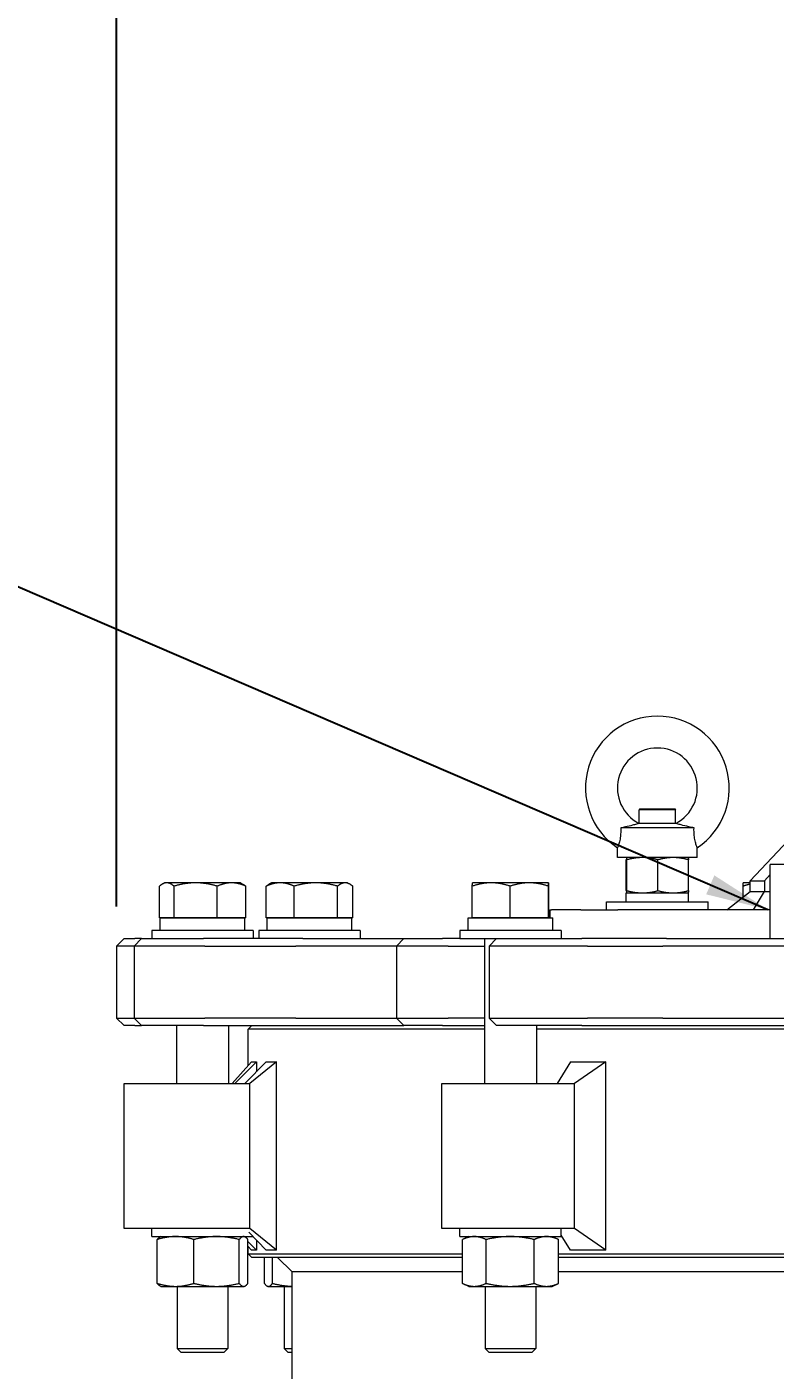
# Model space of a CAD drawing. Header units: inches. Extents: x 14 to 368, y 5 to 236.
# Drawn here: x 172.19 to 185.1, y 106.12 to 129.3 of the extents above; entities that cross this region are included whole.
import ezdxf

# ---------------------------------------------------------------- set-up
doc = ezdxf.new("R2010")
doc.units = ezdxf.units.IN
doc.header["$LTSCALE"] = 11
doc.header["$MEASUREMENT"] = 0
for name, color, linetype, lineweight in [('Dimension (ANSI)', 7, 'Continuous', 25), ('Symbol (ANSI)', 7, 'Continuous', 25), ('Visible (ANSI)', 7, 'Continuous', 50)]:
    doc.layers.add(name, color=color, linetype=linetype, lineweight=lineweight)
doc.styles.add('MEMCOR Medium', font='arial.ttf')
doc.styles.add('Standard D-E', font='arial.ttf')
doc.dimstyles.new('Default (ANSI)', dxfattribs={"dimscale": 11, "dimtxt": 0.15, "dimasz": 0.098425, "dimexe": 0.125, "dimexo": 0.0625, "dimgap": 0.031496, "dimtad": 0, "dimtih": 1, "dimtoh": 1, "dimdec": 4, "dimrnd": 1e-08, "dimzin": 3, "dimdsep": 46, "dimlunit": 5, "dimtxsty": 'MEMCOR Medium', "dimcen": 0.09, "dimdle": 0.393701, "dimclrd": 256, "dimclre": 256, "dimclrt": 256, "dimadec": 0, "dimazin": 1, "dimtfac": 0.8, "dimtofl": 0, "dimtmove": 0, "dimatfit": 3, "dimfxl": 1, "dimfrac": 1, "dimtolj": 1, "dimtzin": 4, "dimlwd": -1, "dimlwe": -1, "dimarcsym": 0})
doc.dimstyles.new('in [mm] D-E NeptuneBenson$7', dxfattribs={"dimscale": 11, "dimtxt": 0.15, "dimasz": 0.098425, "dimexe": 0.125, "dimexo": 0.063, "dimgap": 0.031496, "dimtad": 0, "dimtih": 1, "dimtoh": 1, "dimdec": 4, "dimrnd": 1e-08, "dimzin": 3, "dimdsep": 46, "dimlunit": 5, "dimtxsty": 'Standard D-E', "dimcen": 0.09, "dimdle": 0.393701, "dimclrd": 256, "dimclre": 256, "dimclrt": 256, "dimadec": 1, "dimazin": 1, "dimtfac": 1, "dimtofl": 0, "dimtmove": 0, "dimatfit": 3, "dimfxl": 1, "dimfrac": 1, "dimtolj": 1, "dimtzin": 4, "dimlwd": -1, "dimlwe": -1, "dimarcsym": 0})

# ---------------------------------------------------------------- blocks, each defined once
blk = doc.blocks.new('*D26')
at = {"layer": 'Defpoints', "color": 0, "transparency": 16777216}
for p in [(207.295, 132.344), (173.742, 113.439), (207.295, 113.439)]:
    blk.add_point(p, dxfattribs=at)
at = {"layer": 'Dimension (ANSI)', "transparency": 16777216}
for p, q in [((173.742, 114.126), (173.742, 133.719)), ((207.295, 114.126), (207.295, 133.719)), ((174.825, 132.344), (184.561, 132.344)), ((206.213, 132.344), (196.477, 132.344))]:
    blk.add_line(p, q, dxfattribs=at)
for points in [[(174.825, 132.524), (174.825, 132.163), (173.742, 132.344)], [(206.213, 132.524), (206.213, 132.163), (207.295, 132.344)]]:
    blk.add_solid(points, dxfattribs=at)
at = {"layer": 'Dimension (ANSI)', "transparency": 16777216, "char_height": 1.65, "attachment_point": 5, "style": 'MEMCOR Medium'}
for s, insert in [('\\A1; 33{\\H0.8x;\\S9#16;} in', (190.519, 134.053)), ('\\A1;[852.2 mm]', (190.519, 130.94))]:
    blk.add_mtext(s, dxfattribs=dict(at, insert=insert))

msp = doc.modelspace()

# ---------------------------------------------------------------- linework, layer by layer
at = {"layer": 'Visible (ANSI)', "linetype": 'Continuous', "lineweight": 18}
for p, q in [((186.737592, 116.764657), (184.668524, 114.56876)), ((182.770642, 115.80626), (182.758142, 115.79376)), ((183.383142, 115.79376), (182.758142, 115.79376)), ((182.758142, 115.558113), (182.758142, 115.79376)), ((182.770642, 115.80626), (183.370642, 115.80626)), ((183.370642, 115.80626), (183.383142, 115.79376)), ((183.383142, 115.558113), (183.383142, 115.79376)), ((183.70279, 115.479571), (182.438495, 115.479571)), ((183.390108, 115.558113), (182.751177, 115.558113)), ((182.381666, 114.96776), (182.381666, 115.137382)), ((183.759619, 114.96776), (182.381666, 114.96776)), ((182.539642, 114.96776), (182.539565, 114.967724)), ((183.601642, 114.96776), (183.60172, 114.967724)), ((183.759619, 114.96776), (183.759619, 115.137382)), ((182.534487, 114.397065), (182.534487, 114.929455)), ((182.544953, 114.397065), (182.544953, 114.929455)), ((183.081108, 114.397065), (183.081108, 114.929455)), ((183.606798, 114.397065), (183.606798, 114.929455)), ((196.018842, 114.85001), (185.018842, 114.85001)), ((185.018842, 113.56876), (185.018842, 114.85001)), ((174.568778, 114.532389), (174.528567, 114.509173)), ((174.606667, 114.532389), (174.568778, 114.532389)), ((175.106, 114.532389), (174.606667, 114.532389)), ((175.724112, 114.532389), (175.106, 114.532389)), ((175.880778, 114.532389), (175.724112, 114.532389)), ((175.880778, 114.532389), (175.920989, 114.509173)), ((176.413468, 114.532389), (176.369428, 114.506962)), ((176.56378, 114.532389), (176.413468, 114.532389)), ((177.17851, 114.532389), (176.56378, 114.532389)), ((177.684198, 114.532389), (177.17851, 114.532389)), ((177.725468, 114.532389), (177.684198, 114.532389)), ((177.725468, 114.532389), (177.769508, 114.506962)), ((179.880351, 114.532389), (179.880332, 114.532378)), ((180.20408, 114.532389), (179.880351, 114.532389)), ((180.860061, 114.532389), (180.20408, 114.532389)), ((181.192332, 114.532389), (180.860061, 114.532389)), ((181.192351, 114.532389), (181.192332, 114.532389)), ((181.192351, 114.532389), (181.19237, 114.532378)), ((184.55127, 114.532389), (184.551251, 114.532378)), ((184.668524, 114.532389), (184.55127, 114.532389)), ((184.668524, 114.38126), (184.668524, 114.56876)), ((184.668524, 114.56876), (184.919721, 114.56876)), ((184.919721, 114.56876), (185.018842, 114.673957)), ((184.919721, 114.56876), (184.919721, 114.38126)), ((174.479815, 113.928389), (174.479815, 114.473797)), ((174.733519, 113.928389), (174.733519, 114.473797)), ((175.478482, 113.928389), (175.478482, 114.473797)), ((175.969741, 113.928389), (175.969741, 114.473797)), ((176.322522, 113.928389), (176.322522, 114.473797)), ((176.805038, 113.928389), (176.805038, 114.473797)), ((177.551983, 113.928389), (177.551983, 114.473797)), ((177.816414, 113.928389), (177.816414, 114.473797)), ((179.877516, 113.928389), (179.877516, 114.473797)), ((180.530644, 113.928389), (180.530644, 114.473797)), ((181.189479, 113.928389), (181.189479, 114.473797)), ((181.195186, 113.928389), (181.195186, 114.473797)), ((182.534142, 114.35876), (183.606788, 114.35876)), ((182.534142, 114.20276), (182.534142, 114.35876)), ((182.539642, 114.35876), (182.539565, 114.358796)), ((183.601642, 114.35876), (183.60172, 114.358796)), ((184.269407, 114.06876), (184.668524, 114.38126)), ((184.548435, 114.287232), (184.548435, 114.473797)), ((184.668524, 114.38126), (184.919721, 114.38126)), ((184.729936, 114.06876), (184.919721, 114.38126)), ((184.919721, 114.38126), (185.018842, 114.38126)), ((181.216196, 114.06876), (181.245075, 114.06876)), ((181.216196, 114.06876), (181.216196, 113.928385)), ((181.74747, 114.06876), (181.245075, 114.06876)), ((181.74747, 114.06876), (182.386057, 114.06876)), ((182.195642, 114.20276), (183.945642, 114.20276)), ((182.195642, 114.06876), (182.195642, 114.20276)), ((185.018842, 114.06876), (182.386057, 114.06876)), ((183.607142, 114.20276), (183.607142, 114.24817)), ((183.945642, 114.06876), (183.945642, 114.20276)), ((174.606667, 113.928389), (174.479815, 113.928389)), ((174.495278, 113.928385), (175.954278, 113.928385)), ((174.495278, 113.709385), (174.495278, 113.928385)), ((174.568778, 113.928389), (174.568778, 113.928385)), ((174.733519, 113.928389), (174.606667, 113.928389)), ((175.106, 113.928389), (174.733519, 113.928389)), ((175.478482, 113.928389), (175.106, 113.928389)), ((175.724112, 113.928389), (175.478482, 113.928389)), ((175.969741, 113.928389), (175.724112, 113.928389)), ((175.880778, 113.928389), (175.880778, 113.928385)), ((175.954278, 113.709385), (175.954278, 113.928385)), ((176.56378, 113.928389), (176.322522, 113.928389)), ((176.339968, 113.928385), (177.798968, 113.928385)), ((176.339968, 113.709385), (176.339968, 113.928385)), ((176.413468, 113.928389), (176.413468, 113.928385)), ((176.805038, 113.928389), (176.56378, 113.928389)), ((177.17851, 113.928389), (176.805038, 113.928389)), ((177.551983, 113.928389), (177.17851, 113.928389)), ((177.684198, 113.928389), (177.551983, 113.928389)), ((177.816414, 113.928389), (177.684198, 113.928389)), ((177.725468, 113.928389), (177.725468, 113.928385)), ((177.798968, 113.709385), (177.798968, 113.928385)), ((179.806851, 113.928385), (181.265851, 113.928385)), ((179.806851, 113.709385), (179.806851, 113.928385)), ((180.20408, 113.928389), (179.877516, 113.928389)), ((179.880351, 113.928389), (179.880351, 113.928385)), ((180.530644, 113.928389), (180.20408, 113.928389)), ((180.860061, 113.928389), (180.530644, 113.928389)), ((181.189479, 113.928389), (180.860061, 113.928389)), ((181.192332, 113.928389), (181.189479, 113.928389)), ((181.195186, 113.928389), (181.192332, 113.928389)), ((181.192351, 113.928389), (181.192351, 113.928385)), ((181.265851, 113.709385), (181.265851, 113.928385)), ((176.099778, 113.709385), (174.349778, 113.709385)), ((174.349778, 113.709385), (174.349778, 113.56876)), ((176.099778, 113.709385), (176.099778, 113.56876)), ((177.944468, 113.709385), (176.194468, 113.709385)), ((176.194468, 113.709385), (176.194468, 113.56876)), ((177.944468, 113.709385), (177.944468, 113.56876)), ((181.411351, 113.709385), (179.661351, 113.709385)), ((179.661351, 113.709385), (179.661351, 113.56876)), ((181.411351, 113.709385), (181.411351, 113.56876)), ((173.87242, 113.56876), (173.74242, 113.43876)), ((173.748629, 113.43876), (173.74242, 113.43876)), ((173.74242, 113.43876), (173.74242, 112.19876)), ((173.784936, 113.43876), (173.748629, 113.43876)), ((174.043318, 113.43876), (173.784936, 113.43876)), ((173.87242, 113.56876), (173.877822, 113.56876)), ((173.877822, 113.56876), (173.91385, 113.56876)), ((173.91385, 113.56876), (174.053684, 113.56876)), ((174.173318, 113.56876), (174.043318, 113.43876)), ((174.049326, 113.43876), (174.043318, 113.43876)), ((174.043318, 113.43876), (174.043318, 112.19876)), ((174.117802, 113.43876), (174.049326, 113.43876)), ((174.173318, 113.56876), (174.053684, 113.56876)), ((175.263364, 113.43876), (174.117802, 113.43876)), ((174.173318, 113.56876), (174.176202, 113.56876)), ((174.176202, 113.56876), (174.244151, 113.56876)), ((174.244151, 113.56876), (175.24079, 113.56876)), ((176.253093, 113.56876), (175.24079, 113.56876)), ((175.263364, 113.43876), (176.275667, 113.43876)), ((176.956068, 113.56876), (176.253093, 113.56876)), ((176.275667, 113.43876), (176.833584, 113.43876)), ((178.56881, 113.43876), (176.833584, 113.43876)), ((176.956068, 113.56876), (178.69881, 113.56876)), ((178.69881, 113.56876), (178.56881, 113.43876)), ((178.879044, 113.43876), (178.56881, 113.43876)), ((178.56881, 113.43876), (178.56881, 112.19876)), ((178.69881, 113.56876), (178.968714, 113.56876)), ((179.099672, 113.43876), (178.879044, 113.43876)), ((178.968714, 113.56876), (179.187642, 113.56876)), ((179.460356, 113.43876), (179.099672, 113.43876)), ((179.187642, 113.56876), (179.36077, 113.56876)), ((179.663425, 113.56876), (179.36077, 113.56876)), ((179.460356, 113.43876), (180.088851, 113.43876)), ((179.663425, 113.56876), (180.297912, 113.56876)), ((180.088851, 113.56876), (180.088851, 111.06876)), ((180.297912, 113.56876), (180.167912, 113.43876)), ((180.266018, 113.43876), (180.167912, 113.43876)), ((180.167912, 113.43876), (180.167912, 112.19876)), ((180.507643, 113.43876), (180.266018, 113.43876)), ((180.297912, 113.56876), (180.345003, 113.56876)), ((180.345003, 113.56876), (180.584766, 113.56876)), ((181.866943, 113.43876), (180.507643, 113.43876)), ((180.584766, 113.56876), (181.767358, 113.56876)), ((182.428091, 113.56876), (181.767358, 113.56876)), ((181.866943, 113.43876), (182.527677, 113.43876)), ((183.22971, 113.56876), (182.428091, 113.56876)), ((182.527677, 113.43876), (183.163882, 113.43876)), ((188.102037, 113.43876), (183.163882, 113.43876)), ((183.22971, 113.56876), (188.123668, 113.56876)), ((173.74242, 112.19876), (173.748629, 112.19876)), ((173.87242, 112.06876), (173.74242, 112.19876)), ((173.748629, 112.19876), (173.784936, 112.19876)), ((173.784936, 112.19876), (174.043318, 112.19876)), ((174.043318, 112.19876), (174.049326, 112.19876)), ((174.173318, 112.06876), (174.043318, 112.19876)), ((174.049326, 112.19876), (174.117802, 112.19876)), ((174.117802, 112.19876), (175.263364, 112.19876)), ((176.275667, 112.19876), (175.263364, 112.19876)), ((176.833584, 112.19876), (176.275667, 112.19876)), ((176.833584, 112.19876), (178.56881, 112.19876)), ((178.56881, 112.19876), (178.879044, 112.19876)), ((178.69881, 112.06876), (178.56881, 112.19876)), ((178.879044, 112.19876), (179.099672, 112.19876)), ((179.099672, 112.19876), (179.460356, 112.19876)), ((180.088851, 112.19876), (179.460356, 112.19876)), ((180.167912, 112.19876), (180.266018, 112.19876)), ((180.297912, 112.06876), (180.167912, 112.19876)), ((180.266018, 112.19876), (180.507643, 112.19876)), ((180.507643, 112.19876), (181.866943, 112.19876)), ((182.527677, 112.19876), (181.866943, 112.19876)), ((183.163882, 112.19876), (182.527677, 112.19876)), ((183.163882, 112.19876), (188.102037, 112.19876)), ((173.877822, 112.06876), (173.87242, 112.06876)), ((173.91385, 112.06876), (173.877822, 112.06876)), ((174.053684, 112.06876), (173.91385, 112.06876)), ((174.053684, 112.06876), (174.173318, 112.06876)), ((174.176202, 112.06876), (174.173318, 112.06876)), ((174.244151, 112.06876), (174.176202, 112.06876)), ((175.24079, 112.06876), (174.244151, 112.06876)), ((174.777278, 112.06876), (174.777278, 111.06876)), ((175.24079, 112.06876), (176.253093, 112.06876)), ((175.672278, 112.06876), (175.672278, 111.06876)), ((176.071816, 112.06876), (176.009316, 112.00626)), ((180.088851, 112.00626), (176.009316, 112.00626)), ((176.009316, 111.379451), (176.009316, 112.00626)), ((176.253093, 112.06876), (176.826651, 112.06876)), ((176.826651, 112.06876), (178.69881, 112.06876)), ((178.968714, 112.06876), (178.69881, 112.06876)), ((179.187642, 112.06876), (178.968714, 112.06876)), ((179.36077, 112.06876), (179.187642, 112.06876)), ((179.36077, 112.06876), (180.053743, 112.06876)), ((180.053743, 112.06876), (180.088851, 112.06876)), ((180.345003, 112.06876), (180.297912, 112.06876)), ((180.584766, 112.06876), (180.345003, 112.06876)), ((181.767358, 112.06876), (180.584766, 112.06876)), ((180.983851, 112.06876), (180.983851, 111.06876)), ((190.071342, 112.00626), (180.983851, 112.00626)), ((181.767358, 112.06876), (182.428091, 112.06876)), ((182.428091, 112.06876), (182.992454, 112.06876)), ((182.992454, 112.06876), (188.357747, 112.06876)), ((176.065853, 111.443303), (175.734218, 111.06876)), ((176.153174, 111.443303), (175.782258, 111.06876)), ((176.322452, 111.443303), (175.955906, 111.06876)), ((176.499815, 111.443303), (176.038102, 111.06876)), ((176.065853, 111.443303), (176.153174, 111.443303)), ((176.153174, 111.443303), (176.153174, 111.270332)), ((176.322452, 111.443303), (176.499815, 111.443303)), ((176.499815, 108.194217), (176.499815, 111.443303)), ((181.570944, 111.443303), (181.339913, 111.06876)), ((181.570944, 111.443303), (182.184153, 111.443303)), ((182.184153, 111.443303), (181.638326, 111.06876)), ((182.184153, 108.194217), (182.184153, 111.443303)), ((173.872613, 111.06876), (174.899555, 111.06876)), ((173.872613, 108.56876), (173.872613, 111.06876)), ((174.899555, 111.06876), (176.038102, 111.06876)), ((176.038102, 108.56876), (176.038102, 111.06876)), ((179.349903, 111.06876), (180.895192, 111.06876)), ((179.349903, 108.56876), (179.349903, 111.06876)), ((180.895192, 111.06876), (181.638326, 111.06876)), ((181.638326, 108.56876), (181.638326, 111.06876)), ((174.899555, 108.56876), (173.872613, 108.56876)), ((174.349778, 108.428135), (174.349778, 108.56876)), ((176.038102, 108.56876), (174.899555, 108.56876)), ((176.322452, 108.194217), (176.019883, 108.503387)), ((176.499815, 108.194217), (176.038102, 108.56876)), ((180.895192, 108.56876), (179.349903, 108.56876)), ((179.661351, 108.428135), (179.661351, 108.56876)), ((181.638326, 108.56876), (180.895192, 108.56876)), ((181.411351, 108.428135), (181.411351, 108.56876)), ((182.184153, 108.194217), (181.638326, 108.56876)), ((174.349778, 108.428135), (176.093529, 108.428135)), ((174.4425, 107.621002), (174.4425, 108.376268)), ((174.505778, 108.428135), (174.493694, 108.4225)), ((175.074454, 107.621002), (175.074454, 108.376268)), ((175.856732, 107.621002), (175.856732, 108.376268)), ((175.943778, 108.428135), (175.955862, 108.4225)), ((176.007056, 107.621002), (176.007056, 108.376268)), ((176.153174, 108.194217), (176.007056, 108.341764)), ((176.065853, 108.194217), (176.007056, 108.260621)), ((176.009316, 108.13126), (176.009316, 108.258069)), ((176.153174, 108.367188), (176.153174, 108.194217)), ((179.661351, 108.428135), (181.411351, 108.428135)), ((179.706145, 107.621002), (179.706145, 108.376268)), ((179.817351, 108.428135), (179.709694, 108.377934)), ((180.11583, 107.621002), (180.11583, 108.376268)), ((180.946037, 107.621002), (180.946037, 108.376268)), ((181.255351, 108.428135), (181.363008, 108.377934)), ((181.366557, 107.621002), (181.366557, 108.376268)), ((181.570944, 108.194217), (181.411351, 108.452946)), ((176.009316, 108.13126), (179.706145, 108.13126)), ((176.071816, 108.06876), (176.009316, 108.13126)), ((176.153174, 108.194217), (176.065853, 108.194217)), ((179.706145, 108.06876), (176.071816, 108.06876)), ((176.291469, 107.621002), (176.291469, 108.06876)), ((176.499815, 108.194217), (176.322452, 108.194217)), ((176.429472, 107.621002), (176.429472, 108.06876)), ((176.768587, 107.81876), (176.518587, 108.06876)), ((181.366557, 108.13126), (189.740843, 108.13126)), ((189.740843, 108.06876), (181.366557, 108.06876)), ((182.184153, 108.194217), (181.570944, 108.194217)), ((176.768587, 105.81876), (176.768587, 107.81876)), ((179.706145, 107.81876), (176.768587, 107.81876)), ((189.740843, 107.81876), (181.366557, 107.81876)), ((174.505778, 107.569135), (174.493694, 107.57477)), ((174.505778, 107.569135), (174.758477, 107.569135)), ((174.758477, 107.569135), (175.465593, 107.569135)), ((174.787278, 107.569135), (174.787278, 106.4945)), ((175.465593, 107.569135), (175.931894, 107.569135)), ((175.662278, 107.569135), (175.662278, 106.4945)), ((175.931894, 107.569135), (175.943778, 107.569135)), ((175.943778, 107.569135), (175.955862, 107.57477)), ((176.350468, 107.569135), (176.340324, 107.573865)), ((176.350468, 107.569135), (176.360471, 107.569135)), ((176.360471, 107.569135), (176.768587, 107.569135)), ((176.631968, 107.569135), (176.631968, 106.4945)), ((179.817351, 107.569135), (179.709694, 107.619336)), ((179.817351, 107.569135), (179.910988, 107.569135)), ((179.910988, 107.569135), (180.530933, 107.569135)), ((180.098851, 107.569135), (180.098851, 106.4945)), ((180.530933, 107.569135), (181.156297, 107.569135)), ((180.973851, 107.569135), (180.973851, 106.4945)), ((181.156297, 107.569135), (181.255351, 107.569135)), ((181.255351, 107.569135), (181.363008, 107.619336)), ((174.787278, 106.4945), (175.662278, 106.4945)), ((174.855439, 106.428385), (174.787278, 106.4945)), ((175.594117, 106.428385), (174.855439, 106.428385)), ((175.594117, 106.428385), (175.662278, 106.4945)), ((176.631968, 106.4945), (176.768587, 106.4945)), ((176.700129, 106.428385), (176.631968, 106.4945)), ((176.768587, 106.428385), (176.700129, 106.428385)), ((180.098851, 106.4945), (180.973851, 106.4945)), ((180.167012, 106.428385), (180.098851, 106.4945)), ((180.90569, 106.428385), (180.167012, 106.428385)), ((180.90569, 106.428385), (180.973851, 106.4945))]:
    msp.add_line(p, q, dxfattribs=at)
for radius, start, end in [(1.240157, 303.7489886, 236.2510114), (0.688976, 297.6249219, 242.3750781)]:
    msp.add_arc((183.070642, 116.168547), radius, start, end, dxfattribs=at)
msp.add_ellipse((183.070642, 114.24817), major_axis=(0, 3.042643), ratio=0.176326981, start_param=4.71238898, end_param=4.748743679, dxfattribs=at)
for points, knots in [([(182.438495, 115.479571), (182.440111, 115.431146), (182.438919, 115.382264), (182.429242, 115.297118), (182.422731, 115.265135), (182.409289, 115.212171), (182.401977, 115.190092), (182.389789, 115.156574), (182.385125, 115.145559), (182.382115, 115.138424), (182.381679, 115.137377), (182.381682, 115.137375)], [0, 0, 0, 0, 0.370297257, 0.370297257, 0.678851509, 0.678851509, 0.993897876, 0.993897876, 1.309972792, 1.309972792, 1.441396402, 1.441396402, 1.441396402, 1.441396402]), ([(182.751177, 115.558113), (182.751177, 115.558113), (182.748489, 115.557142), (182.735945, 115.552847), (182.7241, 115.548925), (182.689651, 115.538501), (182.665376, 115.531702), (182.602968, 115.5156), (182.562108, 115.505966), (182.493305, 115.490878), (182.466031, 115.485148), (182.438495, 115.479571)], [1.392315176, 1.392315176, 1.392315176, 1.392315176, 1.5581507, 1.5581507, 1.784784336, 1.784784336, 2.067531016, 2.067531016, 2.443441479, 2.443441479, 2.67734182, 2.67734182, 2.67734182, 2.67734182]), ([(183.70279, 115.479571), (183.672068, 115.485793), (183.641666, 115.492208), (183.562479, 115.509749), (183.517149, 115.52078), (183.454525, 115.537623), (183.431754, 115.544379), (183.402301, 115.553794), (183.393836, 115.556794), (183.390431, 115.557998), (183.390108, 115.558113), (183.390108, 115.558113)], [0.147711926, 0.147711926, 0.147711926, 0.147711926, 0.386958294, 0.386958294, 0.796282582, 0.796282582, 1.092119451, 1.092119451, 1.334889632, 1.334889632, 1.392315176, 1.392315176, 1.392315176, 1.392315176]), ([(183.759603, 115.137375), (183.759598, 115.137374), (183.75867, 115.13957), (183.753761, 115.151377), (183.748195, 115.164924), (183.734965, 115.203316), (183.727609, 115.227373), (183.714667, 115.284314), (183.709441, 115.315903), (183.70212, 115.391986), (183.701337, 115.436015), (183.70279, 115.479571)], [1.441396402, 1.441396402, 1.441396402, 1.441396402, 1.631880124, 1.631880124, 1.953659157, 1.953659157, 2.268991069, 2.268991069, 2.585055973, 2.585055973, 2.981809184, 2.981809184, 2.981809184, 2.981809184])]:
    msp.add_open_spline(points, degree=3, knots=knots, dxfattribs=at)
for points, weights in [([(182.53972, 114.96776), (182.537291, 114.96776), (182.534487, 114.929455)], [1, 1.0379548493, 1]), ([(182.544953, 114.929455), (182.542148, 114.96776), (182.53972, 114.96776)], [1, 1.0379548493, 1]), ([(182.81303, 114.96776), (182.688615, 114.96776), (182.544953, 114.929455)], [1, 1.0379548493, 1]), ([(183.081108, 114.929455), (182.937446, 114.96776), (182.81303, 114.96776)], [1, 1.0379548493, 1]), ([(183.343953, 114.96776), (183.221966, 114.96776), (183.081108, 114.929455)], [1, 1.0379548493, 1]), ([(183.606798, 114.929455), (183.46594, 114.96776), (183.343953, 114.96776)], [1, 1.0379548493, 1]), ([(183.60172, 114.967724), (183.604077, 114.966625), (183.606798, 114.929455)], [1.00226057564, 1.03678873405, 1]), ([(174.606667, 114.532389), (174.547794, 114.532389), (174.479815, 114.473797)], [1, 1.0379548493, 1]), ([(174.733519, 114.473797), (174.665539, 114.532389), (174.606667, 114.532389)], [1, 1.0379548493, 1]), ([(175.106, 114.532389), (174.933131, 114.532389), (174.733519, 114.473797)], [1, 1.0379548493, 1]), ([(175.478482, 114.473797), (175.27887, 114.532389), (175.106, 114.532389)], [1, 1.0379548493, 1]), ([(175.724112, 114.532389), (175.610115, 114.532389), (175.478482, 114.473797)], [1, 1.0379548493, 1]), ([(175.969741, 114.473797), (175.838109, 114.532389), (175.724112, 114.532389)], [1, 1.0379548493, 1]), ([(175.920989, 114.509173), (175.944338, 114.495693), (175.969741, 114.473797)], [1.01759430727, 1.01385414388, 1]), ([(176.56378, 114.532389), (176.451812, 114.532389), (176.322522, 114.473797)], [1, 1.0379548493, 1]), ([(176.322522, 114.473797), (176.346899, 114.493955), (176.369428, 114.506962)], [1, 1.01274097805, 1.01692797553]), ([(176.805038, 114.473797), (176.675748, 114.532389), (176.56378, 114.532389)], [1, 1.0379548493, 1]), ([(177.17851, 114.532389), (177.005181, 114.532389), (176.805038, 114.473797)], [1, 1.0379548493, 1]), ([(177.551983, 114.473797), (177.35184, 114.532389), (177.17851, 114.532389)], [1, 1.0379548493, 1]), ([(177.684198, 114.532389), (177.622837, 114.532389), (177.551983, 114.473797)], [1, 1.0379548493, 1]), ([(177.816414, 114.473797), (177.74556, 114.532389), (177.684198, 114.532389)], [1, 1.0379548493, 1]), ([(179.877516, 114.473797), (179.879025, 114.531623), (179.880332, 114.532378)], [1, 1.03744045186, 1.00101485176]), ([(180.20408, 114.532389), (180.052521, 114.532389), (179.877516, 114.473797)], [1, 1.0379548493, 1]), ([(180.530644, 114.473797), (180.355638, 114.532389), (180.20408, 114.532389)], [1, 1.0379548493, 1]), ([(180.860061, 114.532389), (180.707178, 114.532389), (180.530644, 114.473797)], [1, 1.0379548493, 1]), ([(181.189479, 114.473797), (181.012944, 114.532389), (180.860061, 114.532389)], [1, 1.0379548493, 1]), ([(181.192332, 114.532389), (181.191008, 114.532389), (181.189479, 114.473797)], [1, 1.0379548493, 1]), ([(181.195186, 114.473797), (181.193657, 114.532389), (181.192332, 114.532389)], [1, 1.0379548493, 1]), ([(184.548435, 114.473797), (184.549944, 114.531623), (184.551251, 114.532378)], [1, 1.03744045186, 1.00101485176]), ([(184.668524, 114.507944), (184.610919, 114.494717), (184.548435, 114.473797)], [1.01723594108, 1.01322860971, 1]), ([(182.534487, 114.397065), (182.537291, 114.35876), (182.53972, 114.35876)], [1, 1.0379548493, 1]), ([(182.53972, 114.35876), (182.542148, 114.35876), (182.544953, 114.397065)], [1, 1.0379548493, 1]), ([(182.544953, 114.397065), (182.688615, 114.35876), (182.81303, 114.35876)], [1, 1.0379548493, 1]), ([(182.81303, 114.35876), (182.937446, 114.35876), (183.081108, 114.397065)], [1, 1.0379548493, 1]), ([(183.081108, 114.397065), (183.221966, 114.35876), (183.343953, 114.35876)], [1, 1.0379548493, 1]), ([(183.343953, 114.35876), (183.46594, 114.35876), (183.606798, 114.397065)], [1, 1.0379548493, 1]), ([(183.606798, 114.397065), (183.604077, 114.359895), (183.60172, 114.358796)], [1, 1.03678873405, 1.00226057564]), ([(174.758477, 108.428135), (174.611832, 108.428135), (174.4425, 108.376268)], [1, 1.0379548493, 1]), ([(174.4425, 108.376268), (174.469723, 108.411322), (174.493694, 108.4225)], [1, 1.02533990081, 1.01684430577]), ([(175.074454, 108.376268), (174.905122, 108.428135), (174.758477, 108.428135)], [1, 1.0379548493, 1]), ([(175.465593, 108.428135), (175.284065, 108.428135), (175.074454, 108.376268)], [1, 1.0379548493, 1]), ([(175.856732, 108.376268), (175.647121, 108.428135), (175.465593, 108.428135)], [1, 1.0379548493, 1]), ([(175.931894, 108.428135), (175.897011, 108.428135), (175.856732, 108.376268)], [1, 1.0379548493, 1]), ([(176.007056, 108.376268), (175.966777, 108.428135), (175.931894, 108.428135)], [1, 1.0379548493, 1]), ([(179.910988, 108.428135), (179.81592, 108.428135), (179.706145, 108.376268)], [1, 1.0379548493, 1]), ([(180.11583, 108.376268), (180.006055, 108.428135), (179.910988, 108.428135)], [1, 1.0379548493, 1]), ([(180.530933, 108.428135), (180.338283, 108.428135), (180.11583, 108.376268)], [1, 1.0379548493, 1]), ([(180.946037, 108.376268), (180.723583, 108.428135), (180.530933, 108.428135)], [1, 1.0379548493, 1]), ([(181.156297, 108.428135), (181.058715, 108.428135), (180.946037, 108.376268)], [1, 1.0379548493, 1]), ([(181.366557, 108.376268), (181.253879, 108.428135), (181.156297, 108.428135)], [1, 1.0379548493, 1]), ([(181.363008, 108.377934), (181.364779, 108.377108), (181.366557, 108.376268)], [1.0011669514, 1.00059273226, 1]), ([(174.4425, 107.621002), (174.611832, 107.569135), (174.758477, 107.569135)], [1, 1.0379548493, 1]), ([(174.493694, 107.57477), (174.469723, 107.585948), (174.4425, 107.621002)], [1.01684430577, 1.02533990081, 1]), ([(174.758477, 107.569135), (174.905122, 107.569135), (175.074454, 107.621002)], [1, 1.0379548493, 1]), ([(175.074454, 107.621002), (175.284065, 107.569135), (175.465593, 107.569135)], [1, 1.0379548493, 1]), ([(175.465593, 107.569135), (175.647121, 107.569135), (175.856732, 107.621002)], [1, 1.0379548493, 1]), ([(175.856732, 107.621002), (175.897011, 107.569135), (175.931894, 107.569135)], [1, 1.0379548493, 1]), ([(175.931894, 107.569135), (175.966777, 107.569135), (176.007056, 107.621002)], [1, 1.0379548493, 1]), ([(176.291469, 107.621002), (176.328447, 107.569135), (176.360471, 107.569135)], [1, 1.0379548493, 1]), ([(176.360471, 107.569135), (176.392494, 107.569135), (176.429472, 107.621002)], [1, 1.0379548493, 1]), ([(176.429472, 107.621002), (176.610973, 107.575844), (176.768587, 107.570053)], [1, 1.0328842013, 1.00878645089]), ([(179.706145, 107.621002), (179.81592, 107.569135), (179.910988, 107.569135)], [1, 1.0379548493, 1]), ([(179.910988, 107.569135), (180.006055, 107.569135), (180.11583, 107.621002)], [1, 1.0379548493, 1]), ([(180.11583, 107.621002), (180.338283, 107.569135), (180.530933, 107.569135)], [1, 1.0379548493, 1]), ([(180.530933, 107.569135), (180.723583, 107.569135), (180.946037, 107.621002)], [1, 1.0379548493, 1]), ([(180.946037, 107.621002), (181.058715, 107.569135), (181.156297, 107.569135)], [1, 1.0379548493, 1]), ([(181.156297, 107.569135), (181.253879, 107.569135), (181.366557, 107.621002)], [1, 1.0379548493, 1]), ([(181.366557, 107.621002), (181.364779, 107.620162), (181.363008, 107.619336)], [1, 1.00059273226, 1.0011669514])]:
    msp.add_rational_spline(points, weights, degree=2, dxfattribs=at)

# ---------------------------------------------------------------- dimensions: what is measured, and where the dimension line sits
at = {"layer": 'Dimension (ANSI)'}
dim = msp.add_linear_dim(base=(207.295265, 132.343659), p1=(173.74242, 113.43876), p2=(207.295265, 113.43876), angle=180, text=' <> in\\X[852.2 mm]', dimstyle='Default (ANSI)', override={"dimgap": 0.031496, "dimtih": 0, "dimtoh": 0, "dimdec": 4, "dimpost": '', "dimtol": 0, "dimlim": 0, "dimtp": 0, "dimtm": 0, "dimtdec": 2, "dimatfit": 1}, dxfattribs=at)
dim.commit()
dim.dimension.update_dxf_attribs({"geometry": '*D26', "text_midpoint": (190.518842, 132.343659), "dimtype": 160})

# ---------------------------------------------------------------- leaders
at = {"layer": 'Symbol (ANSI)', "annotation_type": 0, "has_hookline": 1, "hookline_direction": 1, "text_width": 32.503651}
msp.add_leader([(184.977225, 114.06876), (170.708567, 120.211136), (169.625889, 120.211136)], dimstyle='in [mm] D-E NeptuneBenson$7', override={"dimtad": 0}, dxfattribs=at)

doc.saveas('drawing.dxf')
